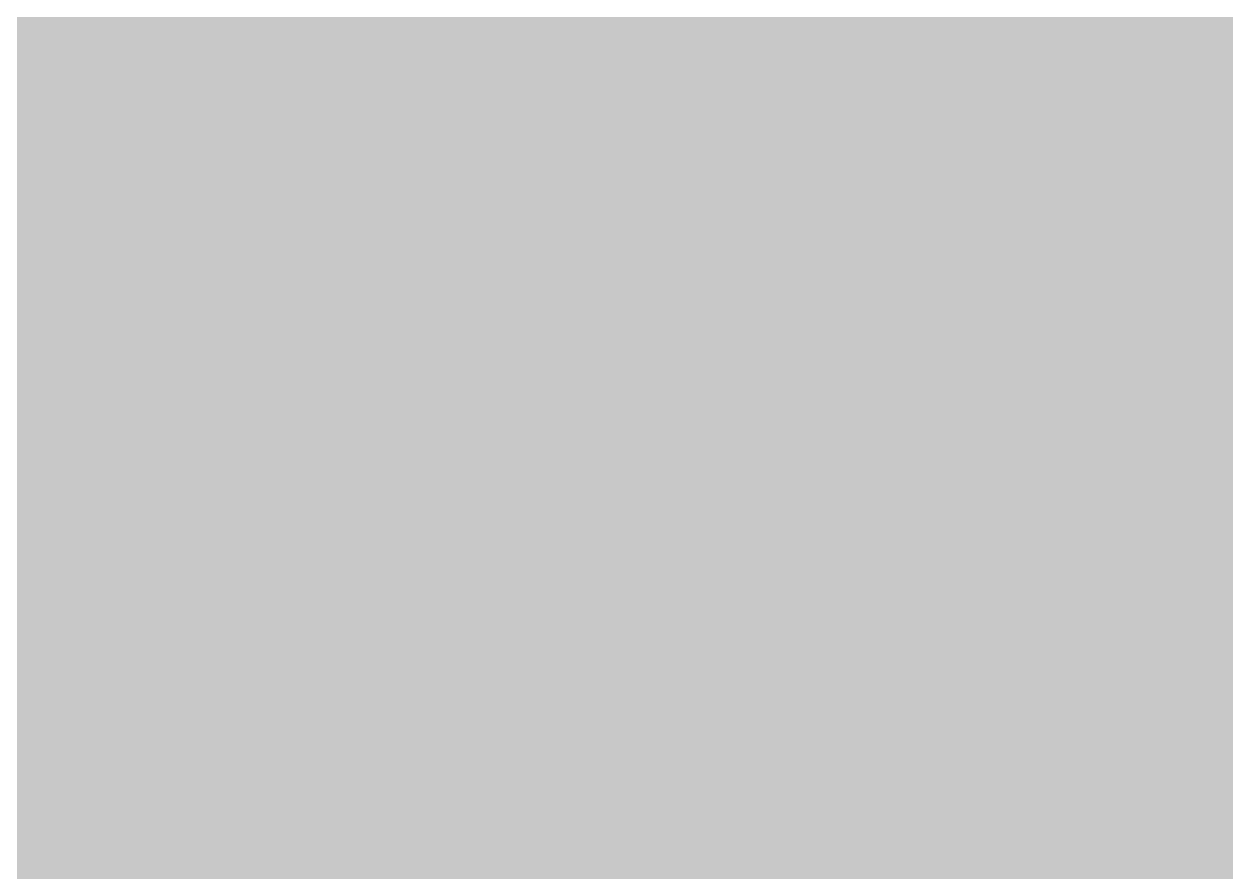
# Model space of a CAD drawing. Header units: inches. Extents: x 1 to 35.5, y 1 to 35.6.
# Drawn here: x 10.444 to 10.5036, y 9.0561 to 9.0981 of the extents above; entities that cross this region are included whole.
import ezdxf

# ---------------------------------------------------------------- set-up
doc = ezdxf.new("R2010")
doc.units = ezdxf.units.IN
for name, color, linetype in [('Bottom Layer 1', 5, 'Continuous'), ('Bottom Solder', 6, 'Continuous'), ('Mechanical 2', 216, 'Continuous'), ('Mechanical 4', 56, 'Continuous')]:
    doc.layers.add(name, color=color, linetype=linetype)

# ---------------------------------------------------------------- blocks, each defined once
blk = doc.blocks.new('SOIC_8_B_34')
at = {"layer": 'Bottom Solder'}
blk.add_hatch(color=6, dxfattribs=at).paths.add_polyline_path([(-1.849999, -1.455003), (-1.849999, -2.355002), (-3.599998, -2.355002), (-3.599998, -1.455003)])
at = {"layer": 'Mechanical 4'}
blk.add_lwpolyline([(-1.999999, 2.500003, 0.25, 0.25, 0), (-2.000004, -2.5, 0.25, 0.25, 0)], format="xyseb", dxfattribs=at)

msp = doc.modelspace()

# ---------------------------------------------------------------- hatches: boundary and pattern name
at = {"layer": 'Bottom Layer 1'}
for points in [[(10.527932, 9.02481), (10.502151, 9.047831), (10.474155, 9.067549), (10.443947, 9.083957), (10.411526, 9.097061), (10.376893, 9.10686), (10.340045, 9.113352), (10.300985, 9.11654), (10.25971, 9.116421), (10.216225, 9.112994), (10.170523, 9.106263), (10.495067, 9.562635), (10.504096, 9.511403), (10.526105, 9.418315), (10.539087, 9.376458), (10.553388, 9.337726), (10.569004, 9.302118), (10.585938, 9.269636), (10.60419, 9.240279), (10.623758, 9.214046), (10.644647, 9.190937)], [(10.552867, 9.282714), (10.580586, 9.256403), (10.607177, 9.234033), (10.632636, 9.215608), (10.656966, 9.201125), (10.680164, 9.190586), (10.702234, 9.18399), (10.723174, 9.181338), (10.742986, 9.182628), (10.761665, 9.187863), (10.779216, 9.19704), (10.466139, 8.981542), (10.476466, 8.991176), (10.482727, 9.002776), (10.484924, 9.016337), (10.483058, 9.031862), (10.477127, 9.049347), (10.467132, 9.068798), (10.453073, 9.09021), (10.43495, 9.113589), (10.412763, 9.138928), (10.38651, 9.16623)]]:
    msp.add_hatch(color=5, dxfattribs=at).paths.add_polyline_path(points)

# ---------------------------------------------------------------- linework, layer by layer
msp.add_lwpolyline([(10.194163, 9.499999, 0.2, 0.2, 0), (11.12348, 8.570681, 0.2, 0.2, 0)], format="xyseb", dxfattribs=at)
at = {"layer": 'Mechanical 2'}
msp.add_lwpolyline([(35.125, 18.125001, 0.25, 0.25, 1), (1.125002, 18.125001, 0.25, 0.25, 1)], format="xyseb", close=True, dxfattribs=at)

# ---------------------------------------------------------------- block references
at = {"rotation": 125}
msp.add_blockref('SOIC_8_B_34', (7.999999, 9.700001), dxfattribs=at)

doc.saveas('drawing.dxf')
